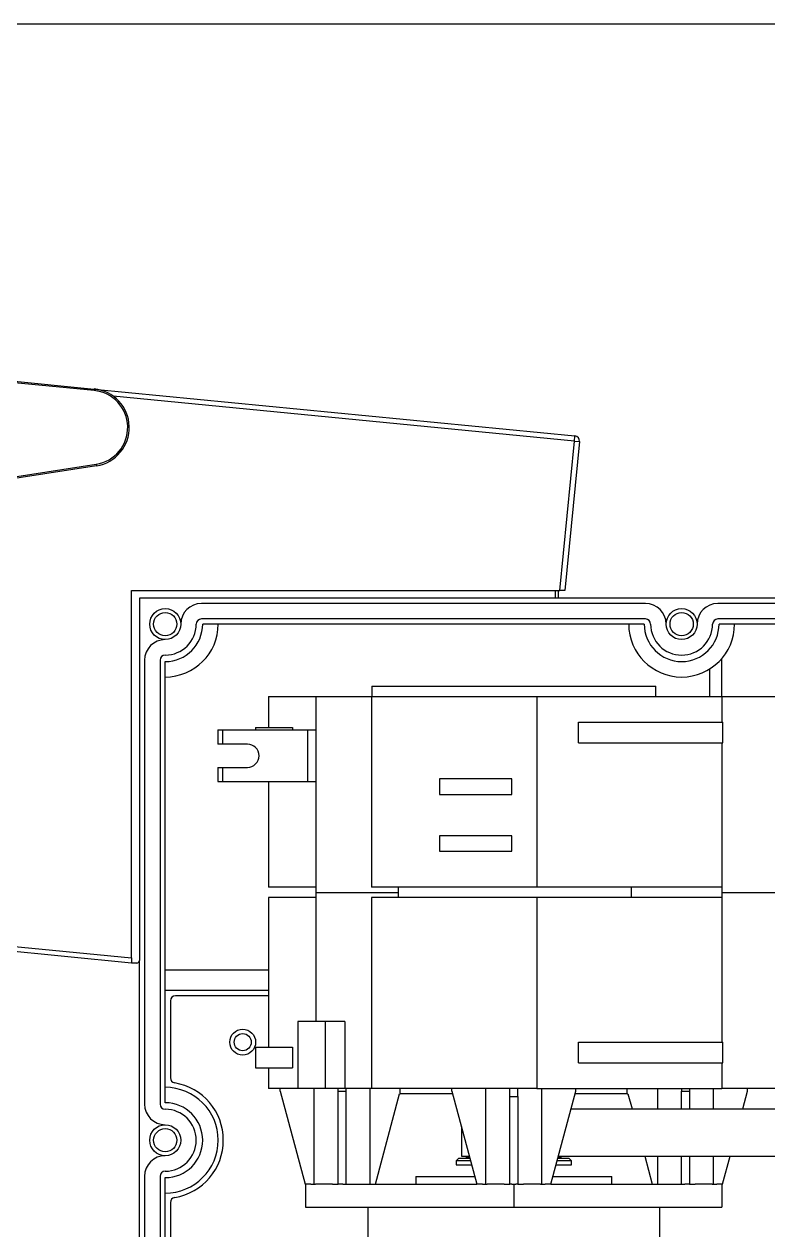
# Model space of a CAD drawing. Header units: millimetres. Extents: x 8 to 1586, y -29 to 527.
# Drawn here: x 932.3 to 1076.4, y 293.5 to 527.2 of the extents above; entities that cross this region are included whole.
import ezdxf

# ---------------------------------------------------------------- set-up
doc = ezdxf.new("R2010")
doc.units = ezdxf.units.MM
doc.header["$LTSCALE"] = 2
doc.layers.add('FORMAT', color=7, linetype='Continuous')

msp = doc.modelspace()

# ---------------------------------------------------------------- linework, layer by layer
at = {"color": 7, "linetype": 'Continuous', "lineweight": 25}
for p, q in [((928.512, 458.166), (945.929, 456.462)), ((945.9, 456.163), (928.439, 457.872)), ((945.9, 456.163), (945.929, 456.462)), ((945.929, 456.462), (1038.985, 447.358)), ((1036.054, 417.403), (1038.887, 446.363)), ((1039.883, 446.265), (1037.059, 417.403)), ((1038.887, 446.363), (1038.985, 447.358)), ((1038.887, 446.363), (1039.883, 446.265)), ((923.522, 438.358), (946.3, 441.882)), ((946.346, 441.586), (923.568, 438.061)), ((946.3, 441.882), (946.346, 441.586)), ((953.16, 417.403), (1036.054, 417.403)), ((953.16, 346.234), (953.16, 417.403)), ((1035.259, 415.903), (954.66, 415.903)), ((954.66, 415.903), (954.66, 345.729)), ((1035.259, 415.903), (1035.259, 417.403)), ((1035.759, 415.903), (1035.259, 415.903)), ((1035.759, 417.403), (1035.759, 415.903)), ((1174.66, 415.903), (1035.759, 415.903)), ((1037.059, 417.403), (1036.054, 417.403)), ((1052.66, 414.903), (966.66, 414.903)), ((1163.336, 414.903), (1066.66, 414.903)), ((1052.66, 411.903), (966.66, 411.903)), ((1161.294, 411.903), (1066.66, 411.903)), ((1052.41, 410.903), (966.91, 410.903)), ((1161.04, 410.903), (1066.91, 410.903)), ((955.66, 403.903), (955.66, 317.903)), ((958.66, 403.903), (958.66, 317.903)), ((959.66, 318.153), (959.66, 403.653)), ((999.66, 398.903), (999.66, 396.903)), ((999.66, 398.903), (1054.66, 398.903)), ((1054.66, 396.903), (1054.66, 398.903)), ((979.66, 396.903), (979.66, 390.903)), ((979.66, 396.903), (988.83, 396.903)), ((988.83, 396.903), (988.83, 358.903)), ((988.83, 396.903), (999.614, 396.903)), ((999.614, 396.903), (999.614, 359.903)), ((999.614, 396.903), (1031.614, 396.903)), ((1031.614, 396.903), (1031.614, 359.903)), ((1031.614, 396.903), (1067.449, 396.903)), ((1067.449, 396.903), (1067.449, 391.903)), ((1067.449, 396.903), (1083.449, 396.903)), ((969.825, 390.403), (969.825, 387.653)), ((969.826, 390.403), (970.826, 390.403)), ((970.826, 387.653), (970.826, 390.403)), ((970.826, 390.403), (987.267, 390.403)), ((977.16, 390.903), (977.16, 390.403)), ((977.16, 390.903), (984.312, 390.903)), ((984.312, 390.903), (984.312, 390.403)), ((987.267, 380.403), (987.267, 390.403)), ((987.267, 390.403), (988.83, 390.403)), ((1039.659, 387.903), (1039.659, 391.903)), ((1039.659, 391.903), (1067.659, 391.903)), ((1067.659, 387.903), (1067.659, 391.903)), ((1039.659, 387.903), (1067.659, 387.903)), ((1067.449, 387.903), (1067.449, 358.903)), ((970.826, 387.653), (969.826, 387.653)), ((975.575, 387.653), (970.826, 387.653)), ((969.825, 383.153), (969.825, 380.403)), ((969.826, 383.153), (970.826, 383.153)), ((970.826, 380.403), (970.826, 383.153)), ((970.826, 383.153), (975.575, 383.153)), ((1012.747, 380.903), (1012.747, 377.903)), ((1026.747, 380.903), (1012.747, 380.903)), ((1026.747, 377.903), (1026.747, 380.903)), ((1026.747, 380.903), (1026.77, 380.903)), ((1026.77, 377.903), (1026.77, 380.903)), ((969.826, 380.403), (970.826, 380.403)), ((970.826, 380.403), (987.267, 380.403)), ((979.66, 380.403), (979.66, 359.903)), ((987.267, 380.403), (988.83, 380.403)), ((1012.747, 377.903), (1026.747, 377.903)), ((1026.747, 377.903), (1026.77, 377.903)), ((1012.747, 369.903), (1012.747, 366.903)), ((1026.747, 369.903), (1012.747, 369.903)), ((1026.747, 366.903), (1026.747, 369.903)), ((1026.747, 369.903), (1026.77, 369.903)), ((1026.77, 366.903), (1026.77, 369.903)), ((1012.747, 366.903), (1026.747, 366.903)), ((1026.747, 366.903), (1026.77, 366.903)), ((988.83, 359.903), (979.66, 359.903)), ((1031.614, 359.903), (999.614, 359.903)), ((1004.83, 358.903), (1004.83, 359.903)), ((1067.449, 359.903), (1031.614, 359.903)), ((979.66, 357.903), (979.66, 328.903)), ((988.83, 357.903), (979.66, 357.903)), ((988.83, 358.903), (988.83, 333.903)), ((988.83, 358.903), (1004.83, 358.903)), ((999.614, 357.903), (999.614, 320.903)), ((1031.614, 357.903), (999.614, 357.903)), ((1004.83, 357.903), (1004.83, 358.903)), ((1031.614, 357.903), (1031.614, 320.903)), ((1067.449, 357.903), (1031.614, 357.903)), ((1067.449, 358.903), (1067.449, 329.903)), ((1067.449, 358.903), (1083.449, 358.903)), ((953.16, 345.229), (912.825, 349.175)), ((953.16, 346.234), (953.16, 345.229)), ((954.16, 345.229), (953.16, 345.229)), ((954.66, 290.403), (954.66, 345.729)), ((979.66, 339.903), (959.66, 339.903)), ((979.66, 338.903), (961.66, 338.903)), ((960.66, 337.903), (960.66, 322.989)), ((985.33, 333.903), (985.33, 320.903)), ((990.612, 333.903), (985.33, 333.903)), ((990.612, 333.903), (990.612, 320.903)), ((994.427, 333.903), (990.612, 333.903)), ((994.427, 333.903), (994.427, 320.903)), ((1039.659, 325.903), (1039.659, 329.903)), ((1039.659, 329.903), (1067.659, 329.903)), ((1067.659, 325.903), (1067.659, 329.903)), ((977.16, 328.903), (977.16, 324.903)), ((977.16, 328.903), (984.312, 328.903)), ((984.312, 328.903), (984.312, 324.903)), ((977.16, 324.903), (984.312, 324.903)), ((979.66, 324.903), (979.66, 320.903)), ((1039.659, 325.903), (1067.659, 325.903)), ((1067.449, 325.903), (1067.449, 320.903)), ((985.33, 320.903), (979.66, 320.903)), ((981.91, 320.403), (981.91, 320.903)), ((981.91, 320.403), (986.733, 302.403)), ((990.612, 320.903), (985.33, 320.903)), ((988.501, 302.403), (988.501, 320.903)), ((994.427, 320.903), (990.612, 320.903)), ((993.16, 320.403), (993.16, 320.903)), ((993.16, 320.403), (994.66, 320.403)), ((993.16, 302.403), (993.16, 320.403)), ((999.614, 320.903), (994.427, 320.903)), ((994.66, 320.903), (994.66, 320.403)), ((994.66, 320.403), (994.66, 302.403)), ((999.32, 302.403), (999.32, 320.903)), ((1031.614, 320.903), (999.614, 320.903)), ((1005.183, 319.903), (1005.183, 320.903)), ((1015.16, 320.403), (1015.16, 320.903)), ((1015.16, 320.403), (1019.983, 302.403)), ((1021.752, 302.403), (1021.752, 320.903)), ((1026.41, 319.403), (1026.41, 320.903)), ((1027.91, 319.403), (1027.91, 320.903)), ((1031.614, 320.903), (1067.449, 320.903)), ((1032.569, 302.403), (1032.569, 320.903)), ((1034.337, 302.403), (1039.16, 320.403)), ((1039.16, 320.403), (1039.16, 320.903)), ((1049.138, 319.903), (1049.138, 320.903)), ((1055.001, 320.903), (1055.001, 317.003)), ((1059.66, 320.903), (1059.66, 320.403)), ((1059.66, 320.403), (1061.16, 320.403)), ((1059.66, 317.003), (1059.66, 320.403)), ((1061.16, 320.903), (1061.16, 320.403)), ((1061.16, 320.403), (1061.16, 317.003)), ((1065.82, 317.003), (1065.82, 320.903)), ((1083.449, 320.903), (1067.449, 320.903)), ((1071.499, 317.003), (1072.41, 320.403)), ((1072.41, 320.403), (1072.41, 320.903)), ((1000.356, 302.403), (1005.049, 319.903)), ((1005.049, 319.903), (1005.183, 319.903)), ((1015.294, 319.903), (1005.183, 319.903)), ((1026.41, 302.403), (1026.41, 319.403)), ((1026.41, 319.403), (1027.91, 319.403)), ((1027.91, 319.403), (1027.91, 302.403)), ((1049.138, 319.903), (1039.026, 319.903)), ((1049.138, 319.903), (1049.272, 319.903)), ((1049.272, 319.903), (1050.05, 317.003)), ((1038.249, 317.003), (1104.552, 317.003)), ((1017.001, 313.535), (1017.001, 307.803)), ((1016.486, 307.403), (1015.986, 306.903)), ((1015.986, 306.903), (1015.986, 306.153)), ((1018.778, 306.903), (1015.986, 306.903)), ((1015.986, 306.153), (1018.979, 306.153)), ((1016.486, 307.403), (1018.644, 307.403)), ((1017.001, 307.803), (1018.536, 307.803)), ((1017.991, 307.803), (1017.991, 307.403)), ((1018.333, 307.803), (1018.333, 307.403)), ((1035.342, 306.153), (1038.336, 306.153)), ((1038.336, 306.903), (1035.543, 306.903)), ((1035.677, 307.403), (1037.836, 307.403)), ((1035.784, 307.803), (1104.552, 307.803)), ((1035.932, 307.403), (1035.932, 307.803)), ((1036.331, 307.403), (1036.331, 307.803)), ((1038.336, 306.903), (1037.836, 307.403)), ((1038.336, 306.153), (1038.336, 306.903)), ((1052.517, 307.803), (1053.965, 302.403)), ((1055.001, 307.803), (1055.001, 302.403)), ((1059.66, 302.403), (1059.66, 307.803)), ((1061.16, 307.803), (1061.16, 302.403)), ((1065.82, 302.403), (1065.82, 307.803)), ((1067.587, 302.403), (1069.034, 307.803)), ((955.66, 303.903), (955.66, 290.403)), ((958.66, 303.903), (958.66, 290.403)), ((1008.161, 303.903), (1008.161, 302.403)), ((1008.161, 303.903), (1019.581, 303.903)), ((1034.739, 303.903), (1046.161, 303.903)), ((1046.161, 302.403), (1046.161, 303.903)), ((959.66, 290.403), (959.66, 303.653)), ((987.85, 302.403), (986.733, 302.403)), ((986.855, 302.403), (986.855, 297.903)), ((987.85, 302.403), (988.744, 302.403)), ((992.023, 302.403), (988.744, 302.403)), ((992.023, 302.403), (993.16, 302.403)), ((994.034, 302.403), (993.16, 302.403)), ((994.034, 302.403), (1019.983, 302.403)), ((1021.108, 302.403), (1019.983, 302.403)), ((1021.108, 302.403), (1021.994, 302.403)), ((1025.274, 302.403), (1021.994, 302.403)), ((1025.274, 302.403), (1026.41, 302.403)), ((1026.764, 302.403), (1026.41, 302.403)), ((1026.764, 302.403), (1027.161, 302.403)), ((1027.161, 302.403), (1027.161, 297.903)), ((1027.161, 302.403), (1027.551, 302.403)), ((1027.91, 302.403), (1027.551, 302.403)), ((1027.91, 302.403), (1029.048, 302.403)), ((1032.326, 302.403), (1029.048, 302.403)), ((1032.326, 302.403), (1033.214, 302.403)), ((1034.337, 302.403), (1033.214, 302.403)), ((1034.337, 302.403), (1060.287, 302.403)), ((1061.16, 302.403), (1060.287, 302.403)), ((1061.16, 302.403), (1062.297, 302.403)), ((1065.576, 302.403), (1062.297, 302.403)), ((1065.576, 302.403), (1066.47, 302.403)), ((1067.587, 302.403), (1066.47, 302.403)), ((1067.466, 302.403), (1067.466, 297.903)), ((960.66, 298.818), (960.66, 289.153)), ((986.855, 297.903), (1027.161, 297.903)), ((998.911, 297.903), (998.911, 287.903)), ((1027.161, 297.903), (1067.466, 297.903)), ((1055.411, 287.903), (1055.411, 297.903))]:
    msp.add_line(p, q, dxfattribs=at)
at = {"color": 8, "linetype": 'Continuous', "lineweight": 25}
for p, q in [((1038.887, 446.363), (949.555, 455.102)), ((1065.117, 396.903), (1065.117, 402.226)), ((1067.384, 404.165), (1067.384, 396.903)), ((1049.884, 359.903), (1049.884, 357.903)), ((912.923, 350.171), (953.16, 346.234)), ((959.66, 343.903), (979.66, 343.903)), ((1017.991, 307.403), (1017.991, 307.803)), ((1018.226, 307.403), (1018.226, 307.803)), ((1018.343, 307.403), (1018.343, 307.803)), ((1018.479, 307.403), (1018.479, 307.803)), ((1035.774, 307.403), (1035.774, 307.767)), ((1035.92, 307.403), (1035.92, 307.803)), ((1036.085, 307.403), (1036.085, 307.803)), ((1036.325, 307.403), (1036.325, 307.803))]:
    msp.add_line(p, q, dxfattribs=at)
at = {"color": 7, "linetype": 'Continuous', "lineweight": 25}
for centre, radius in [((959.66, 410.903), 3), ((1059.66, 410.903), 3), ((959.66, 410.903), 2.25), ((1059.66, 410.903), 2.25), ((974.66, 329.903), 2.5), ((974.66, 329.903), 1.65), ((959.66, 310.903), 3), ((959.66, 310.903), 2.25)]:
    msp.add_circle(centre, radius, dxfattribs=at)
for centre, radius, start, end in [((945.199, 448.998), 7.2, 278.79612, 84.4124), ((945.199, 448.998), 7.5, 278.79612, 84.4124), ((1038.887, 446.363), 1, 354.4124, 84.4124), ((966.66, 410.903), 4, 90, 180), ((1052.66, 410.903), 4, 0, 90), ((1066.66, 410.903), 4, 90, 180), ((966.66, 410.903), 1, 90, 180), ((1052.66, 410.903), 1, 0, 90), ((1066.66, 410.903), 1, 90, 180), ((959.66, 410.903), 7.25, 270, 0), ((959.66, 410.903), 6, 270, 0), ((959.66, 410.903), 10.25, 270, 0), ((1059.66, 410.903), 10.25, 180, 0), ((1059.66, 410.903), 7.25, 180, 0), ((1059.66, 410.903), 6, 180, 0), ((959.66, 403.903), 4, 90, 180), ((959.66, 403.903), 1, 90, 180), ((975.575, 385.403), 2.25, 270, 90), ((954.16, 345.729), 0.5, 270, 0), ((961.66, 337.903), 1, 90, 180), ((961.66, 322.989), 1, 180, 260.60352), ((959.66, 310.903), 10.25, 270, 90), ((959.66, 310.903), 11.25, 279.39648, 80.60352), ((959.66, 317.903), 4, 180, 270), ((959.66, 317.903), 1, 180, 270), ((959.66, 310.903), 7.25, 270, 90), ((959.66, 310.903), 6, 270, 90), ((959.66, 303.903), 4, 90, 180), ((959.66, 303.903), 1, 90, 180), ((961.66, 298.818), 1, 99.39648, 180)]:
    msp.add_arc(centre, radius, start, end, dxfattribs=at)
at = {"layer": 'FORMAT', "lineweight": 25}
msp.add_line((1585.666, 527.164), (769.085, 527.164), dxfattribs=at)

doc.saveas('drawing.dxf')
